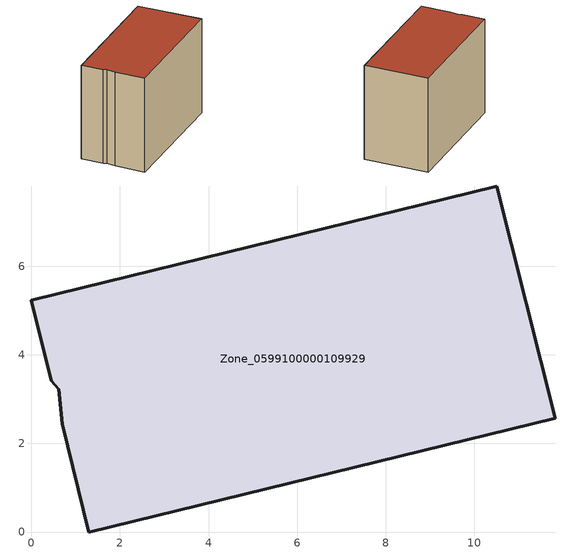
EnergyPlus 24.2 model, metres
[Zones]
Zone_0599100000109929
 floor ground (C_G): 0.62,3.22 0.45,3.42 0,5.23 10.51,7.81 11.82,2.57 1.3,0 0.69,2.44 z0
 wall outside (C_F): 1.3,0 11.82,2.57 10.51,7.81 0,5.23 0.45,3.42 0.62,3.22 0.69,2.44 1.3,0 z0:8.19
 roof outside (C_R): 0.45,3.42 0.62,3.22 0.69,2.44 1.3,0 11.82,2.57 10.51,7.81 0,5.23 z8.19
[BUILDING]
Pand.0599100000109929: North Axis=0; Terrain=City; Loads Convergence Tolerance Value=0.04; Temperature Convergence Tolerance Value=0.4; Solar Distribution=FullExterior; Maximum Number of Warmup Days=25; Minimum Number of Warmup Days=1
[Site:Location]
Rotterdam.The.Hague.AP_ZH_NLD Design_Conditions: Latitude=51.96; Longitude=4.45; Time Zone=1; Elevation=-4.5
[SITE:GROUNDTEMPERATURE:BUILDINGSURFACE]
18, 18, 18, 18, 18, 18, 18, 18, 18, 18, 18, 18
[MATERIAL] Thermal Absorptance=0.9; Solar Absorptance=0.7; Visible Absorptance=0.7
Name | Roughness | Thickness | Conductivity | Density | Specific Heat
G.TI.1975-1991 | MediumSmooth | 0.15 | 0.288461 | 540 | 1210
F.TI.1975-1991 | Rough | 0.3 | 0.230769 | 1920 | 840
R.TI.1975-1991 | MediumRough | 0.2 | 0.153846 | 1500 | 1000
[CONSTRUCTION]
C_G: G.TI.1975-1991
C_F: F.TI.1975-1991
C_R: R.TI.1975-1991
[ZONE]
Zone_0599100000109929: Type=1; Multiplier=1; Ceiling Height=Autocalculate; Volume=Autocalculate; Floor Area=autocalculate; Part of Total Floor Area=Yes
[ZONEINFILTRATION:DESIGNFLOWRATE]
Infil_Zone_0599100000109929: Zone or ZoneList or Space or SpaceList=Zone_0599100000109929; Schedule=AlwaysOn; Design Flow Rate Calculation Method=Flow/Area; Flow Rate per Floor Area=0.003; Constant Term Coefficient=1; Temperature Term Coefficient=0; Velocity Term Coefficient=0; Velocity Squared Term Coefficient=0
[HVACTEMPLATE:ZONE:IDEALLOADSAIRSYSTEM]
Zone_0599100000109929: Maximum Heating Supply Air Temperature=50; Minimum Cooling Supply Air Temperature=13; Maximum Heating Supply Air Humidity Ratio=0.0156; Minimum Cooling Supply Air Humidity Ratio=0.0077; Heating Limit=NoLimit; Cooling Limit=NoLimit; Dehumidification Control Type=ConstantSensibleHeatRatio; Cooling Sensible Heat Ratio=0.7; Dehumidification Setpoint=60; Humidification Control Type=None; Humidification Setpoint=30; Outdoor Air Method=None; Outdoor Air Flow Rate per Person=0.00944; Outdoor Air Flow Rate per Zone Floor Area=0; Outdoor Air Flow Rate per Zone=0; Demand Controlled Ventilation Type=None; Outdoor Air Economizer Type=NoEconomizer; Heat Recovery Type=None; Sensible Heat Recovery Effectiveness=0.7; Latent Heat Recovery Effectiveness=0.65
[ZONECONTROL:THERMOSTAT]
ThermostatControl_Zone_0599100000109929: Zone or ZoneList=Zone_0599100000109929; Control Type Schedule=DualSetpointControlType; Control 1=Thermostat_Zone_0599100000109929; Temperature Difference Between Cutout And Setpoint=0
[THERMOSTATSETPOINT:DUALSETPOINT]
Thermostat_Zone_0599100000109929: Heating Setpoint Temperature Schedule=HeatingSetpoint_Zone_0599100000109929; Cooling Setpoint Temperature Schedule=CoolingSetpoint_Zone_0599100000109929
[SCHEDULE:COMPACT]
HeatingSetpoint_Zone_0599100000109929: Through: 12/31, For: AllDays, Until: 24:00, 21
CoolingSetpoint_Zone_0599100000109929: Through: 12/31, For: AllDays, Until: 24:00, 24
DualSetpointControlType: Through: 12/31, For: AllDays, Until: 24:00, 4
AlwaysOn: Through: 12/31, For: AllDays, Until: 24:00, 1
